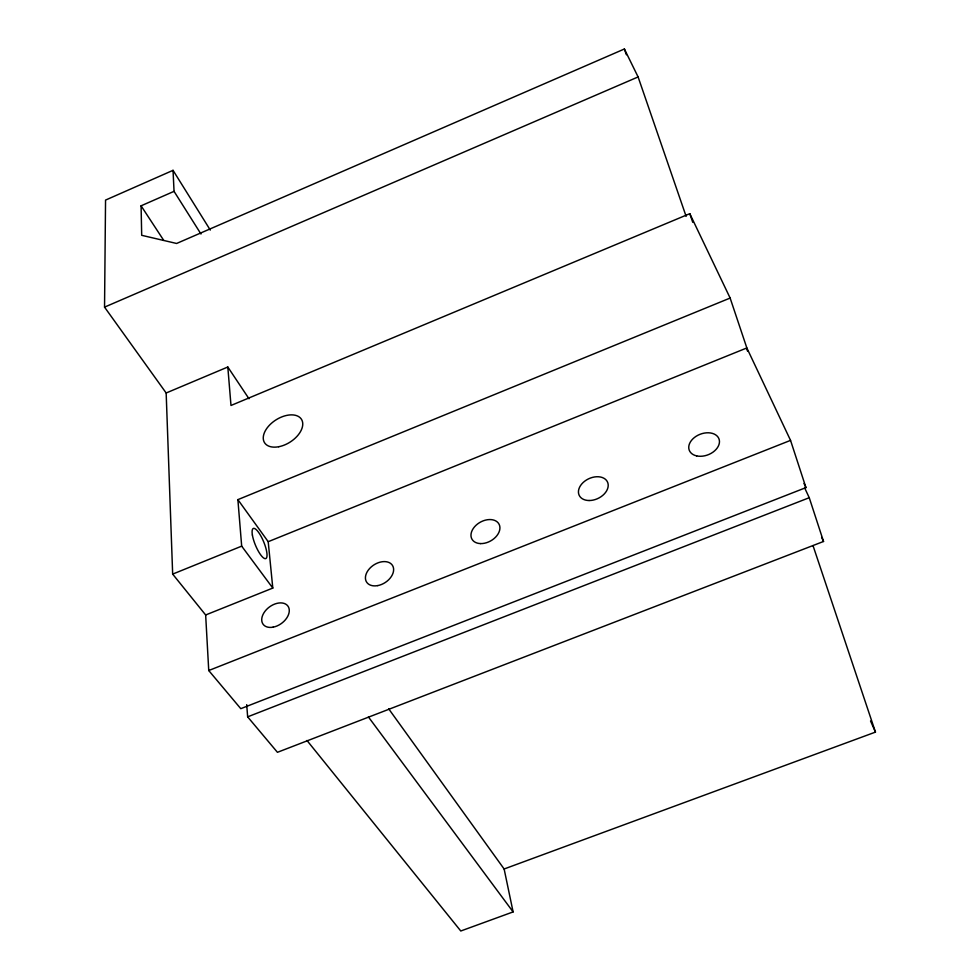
<?xml version="1.0" encoding="UTF-8"?>
<svg xmlns="http://www.w3.org/2000/svg" width="980" height="980" viewBox="0 0 980 980"><rect width="100%" height="100%" fill="white"/><g stroke="black" fill="none" stroke-linecap="round" stroke-linejoin="round"><path stroke-width="1.47" d="M166.159 392.992L227.813 367.01L230.986 405.475L689.798 213.677L730.137 298.055L746.846 347.949L790.542 440.375L805.952 487.611L240.786 708.675L208.74 670.528L205.653 614.975L172.664 574.109L166.159 392.992L104.542 307.132L105.546 200.092L173.031 170.336L210.296 230.079M686.135 216.396L638.102 76.942L624.383 49L176.596 243.469L141.696 235.31L141.083 205.812L174.048 191.345L173.031 170.336M104.542 307.132L638.102 76.942M205.653 614.975L272.795 588.074L241.68 546.142L237.883 499.641L730.137 298.055M172.664 574.109L241.68 546.142M272.795 588.074L268.202 541.695L746.846 347.949M208.74 670.528L790.542 440.375M247.646 716.846L809.247 497.705L823.531 541.475L277.438 752.309L247.646 716.846L246.703 704.645M388.705 708.859L504.124 868.991L875.459 732.109L813.008 545.591M504.124 868.991L513.104 911.914L460.784 931L306.985 740.488M368.455 716.992L513.104 911.914M237.883 499.641L268.202 541.695M227.813 367.01L248.994 398.762M141.083 205.812L163.721 240.37M174.048 191.345L200.974 234.024M804.004 483.459L805.952 487.611M804.776 488.138L809.247 497.705M821.608 537.322L823.531 541.475M870.534 720.974L875.459 732.109M624.383 49L626.392 54.77M689.798 213.677L692.762 222.338M746.527 348.525A91.618 5.072 68.5 0 1 747.642 351.318M278.724 446.733A21.854 13.157 -32.4 0 0 301.852 419.991A21.854 13.157 -32.4 0 0 268.434 426.325A21.854 13.157 -32.4 0 0 278.724 446.733M273.102 627.163A15.386 10.204 -36.3 0 0 288.463 606.963A15.386 10.204 -36.3 0 0 264.955 611.336A15.386 10.204 -36.3 0 0 273.102 627.163M377.753 585.599A15.398 10.474 -33.1 0 0 392.527 565.497A15.398 10.474 -33.1 0 0 368.284 570.127A15.398 10.474 -33.1 0 0 377.753 585.599M480.641 543.594A15.484 10.707 -29.3 0 0 499.678 525.831A15.484 10.707 -29.3 0 0 476.011 525.292A15.484 10.707 -29.3 0 0 480.641 543.594M589.078 500.523A15.655 10.89 -25.3 0 0 607.808 482.773A15.655 10.89 -25.3 0 0 583.076 482.577A15.655 10.89 -25.3 0 0 589.078 500.523M696.682 455.908A15.925 11.013 -21.1 0 0 719.467 441.392A15.925 11.013 -21.1 0 0 696.143 436.272A15.925 11.013 -21.1 0 0 696.682 455.908M252.387 535.031A16.305 4.447 67.5 0 0 264.968 558.637A16.305 4.447 67.5 0 0 261.354 536.881A16.305 4.447 67.5 0 0 252.387 535.031"/></g></svg>
